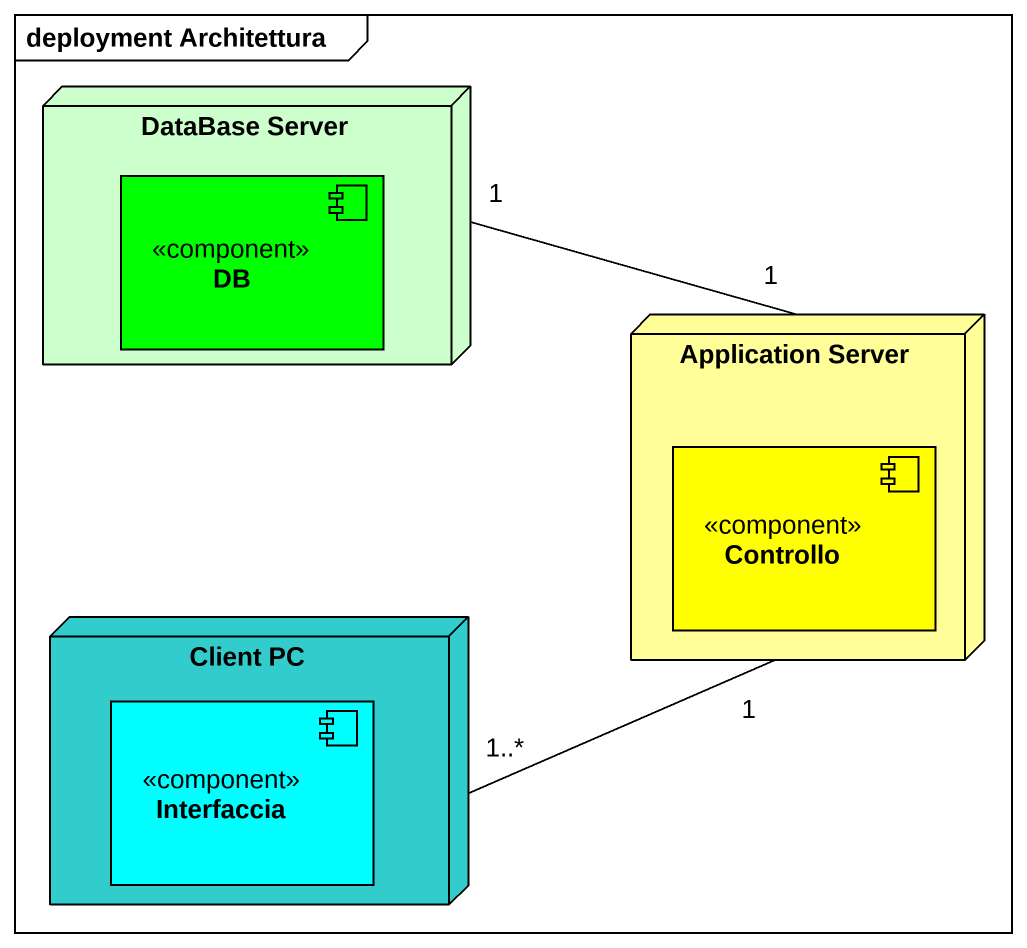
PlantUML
@startuml
mainframe deployment Architettura
node "DataBase Server" as DataBase_Server #CCFFCC {
  component DB <<component>> #00FF00
}
node "Application Server" as Application_Server #FFFE99 {
  component Controllo <<component>> #FFFF00
}
node "Client PC" as Client_PC #33CCCC {
  component Interfaccia <<component>> #00FFFF
}
DataBase_Server "1" -right- "1" Application_Server
Client_PC "1..*" -right- "1" Application_Server
@enduml
